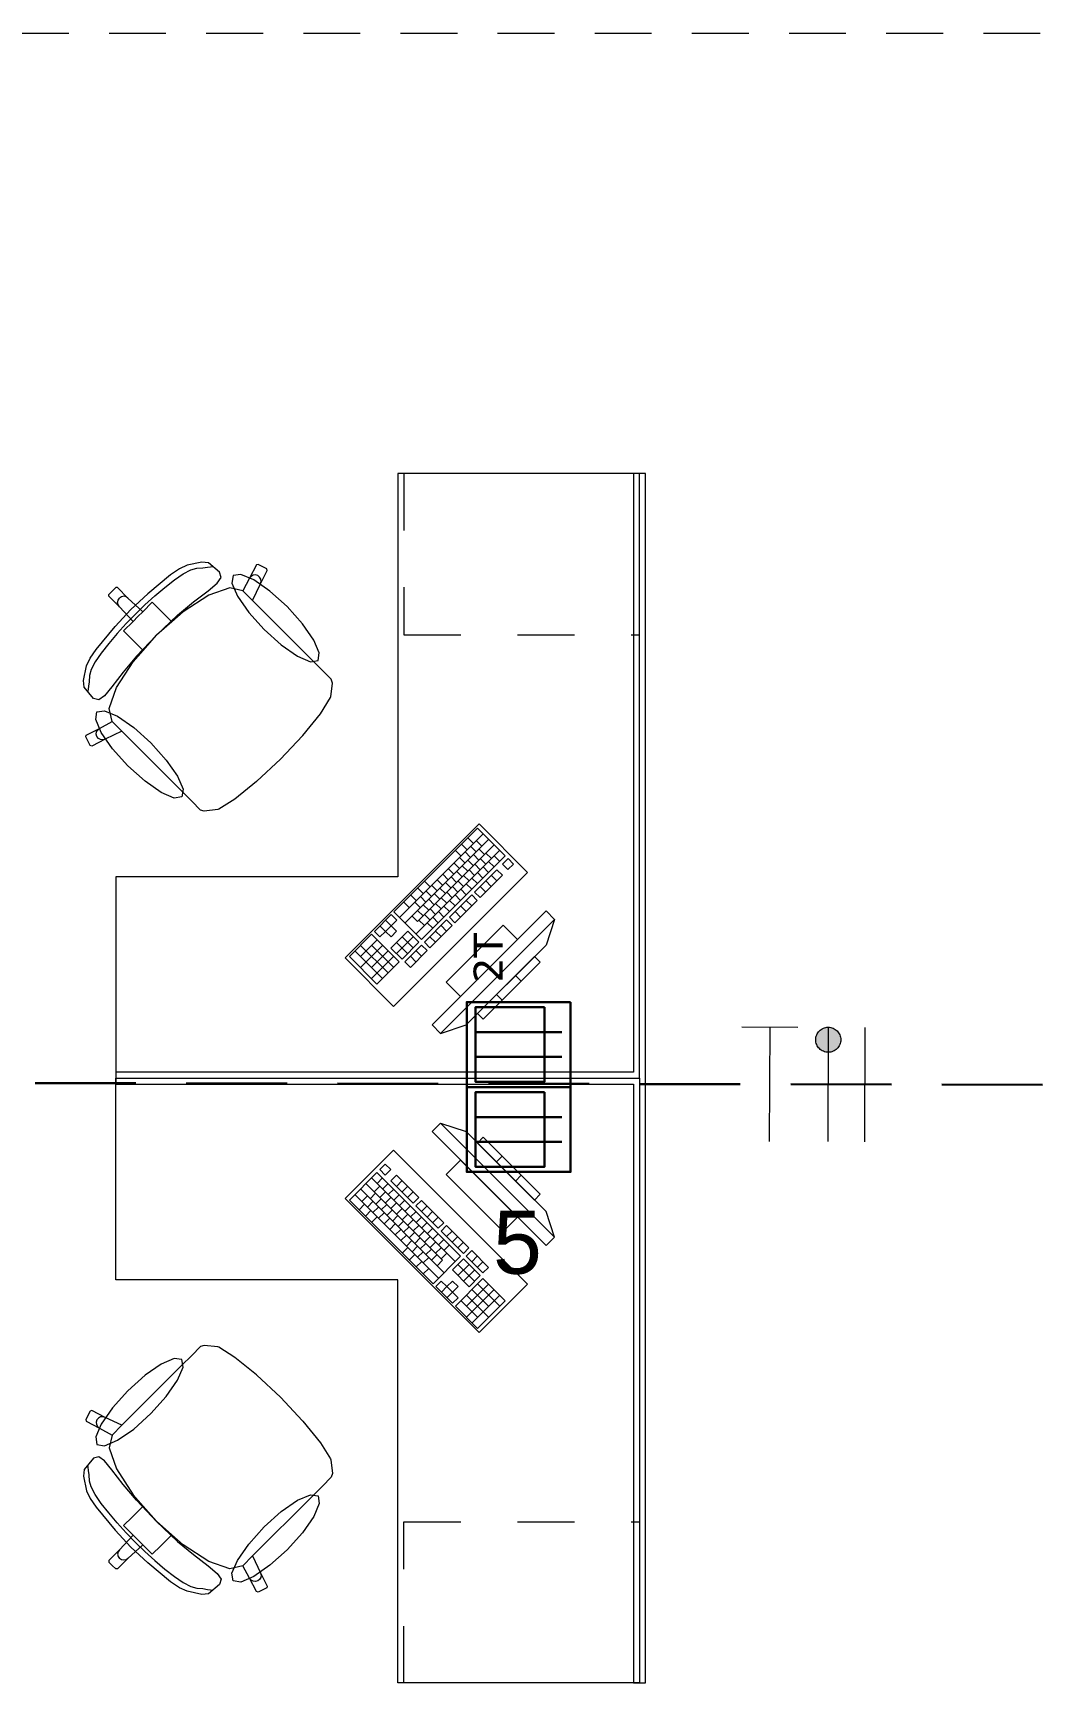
# Model space of a CAD drawing. Header units: inches. Extents: x -19 to 5698, y -728 to 92.
# Drawn here: x 289.534 to 292.072, y 12.807 to 16.9 of the extents above; entities that cross this region are included whole.
import ezdxf

# ---------------------------------------------------------------- set-up
doc = ezdxf.new("R2010")
doc.units = ezdxf.units.IN
doc.header["$MEASUREMENT"] = 0
for name, pattern in [('HIDDEN', [0.375, 0.25, -0.125]), ('Hidden Line', [0.195611, 0.141111, -0.0545]), ('Rayas', [0.282222, 0.141111, -0.141111]), ('RAYITAS', [0.375, 0.25, -0.125])]:
    doc.linetypes.add(name, pattern=pattern)
doc.layers.get('0').update_dxf_attribs({"color": 61})
for name, color, linetype, lineweight in [('00 conduct tomacorr', 120, 'HIDDEN', 30), ('00 IE LUZ EMERGENCIA', 253, 'Continuous', 0), ('T-TECHO-E', 150, 'Continuous', 20), ('TOMACORRIENTE', 22, 'RAYITAS', 9)]:
    doc.layers.add(name, color=color, linetype=linetype, lineweight=lineweight)
doc.layers.add('08 _ STR _ EXT _ 09 Vigas', color=251, linetype='Continuous')
doc.layers.add('Interior - Mobiliario', color=7, linetype='Continuous')
doc.styles.add('Annotative', font='arial.ttf')

# ---------------------------------------------------------------- blocks, each defined once
blk = doc.blocks.new('CAJA POP UP 6 MODULOS')
at = {"layer": '00 conduct tomacorr', "linetype": 'Continuous'}
for p, q in [((-0.095, -0.165), (-0.095, -0.0151)), ((-0.052, -0.165), (-0.052, -0.0151)), ((0.052, -0.165), (0.052, -0.0151)), ((0.095, -0.165), (0.095, -0.0151)), ((0, -0.165), (0, -0.18))]:
    blk.add_line(p, q, dxfattribs=at)
for points in [[(-0.147, 0), (0.147, 0), (0.147, -0.18), (-0.147, -0.18)], [(0, 0), (0.147, 0), (0.147, -0.18), (0, -0.18)]]:
    blk.add_lwpolyline(points, close=True, dxfattribs=at)
for points in [[(-0.138, -0.045), (-0.009, -0.045), (-0.009, -0.165), (-0.138, -0.165), (-0.138, -0.045)], [(0.009, -0.045), (0.138, -0.045), (0.138, -0.165), (0.009, -0.165), (0.009, -0.045)]]:
    blk.add_lwpolyline(points, dxfattribs=at)
at = {"color": 1, "insert": (-0.1807, -0.168), "char_height": 0.05, "attachment_point": 1, "rotation": 180}
blk.add_mtext_dynamic_manual_height_columns('{\\fVerdana|b0|i0|c0|p34;2T}', width=0.000481, gutter_width=0.1561, heights=[0], dxfattribs=at)
blk = doc.blocks.new('a')
at = {"layer": 'TOMACORRIENTE', "ltscale": 0.05}
h = blk.add_hatch(color=4, dxfattribs=at)
edge = h.paths.add_edge_path()
edge.add_arc((0, 0.0752), 0.0211, 0, 360)
at = {"layer": 'TOMACORRIENTE', "color": 4}
for p, q in [((-0.1455, 0.0963), (-0.0515, 0.0963)), ((-0.0985, 0.0963), (-0.0985, -0.0966)), ((0, 0.0963), (0, -0.0963)), ((0.0623, -0.0963), (0.0623, 0.0963))]:
    blk.add_line(p, q, dxfattribs=at)
blk.add_circle((0, 0.0752), 0.0211, dxfattribs=at)
blk = doc.blocks.new('CABLE 3FACE')
at = {"layer": 'T-TECHO-E', "rotation": 59.94170052614085}
blk.add_blockref('a', (0, 0), dxfattribs=at)

msp = doc.modelspace()

# ---------------------------------------------------------------- linework, layer by layer
at = {"layer": '00 conduct tomacorr'}
msp.add_line((295.7889, 14.2856, -0.0007), (287.4015, 14.2985, -0.0007), dxfattribs=at)
at = {"layer": '08 _ STR _ EXT _ 09 Vigas', "color": 251, "linetype": 'Hidden Line', "lineweight": 13, "true_color": 0x636466}
msp.add_line((287.07, 16.9), (293.57, 16.9), dxfattribs=at)
at = {"layer": 'Interior - Mobiliario', "color": 175, "linetype": 'Rayas', "lineweight": 13}
for p, q in [((290.454, 15.8073), (290.454, 15.4073)), ((290.454, 15.4073), (291.039, 15.4073)), ((290.454, 12.8073), (290.454, 13.2073)), ((290.454, 13.2073), (291.039, 13.2073))]:
    msp.add_line(p, q, dxfattribs=at)
at = {"layer": 'Interior - Mobiliario', "color": 175, "linetype": 'Continuous', "lineweight": 13}
for p, q in [((291.054, 15.8073), (291.024, 15.8073)), ((291.024, 15.8073), (291.024, 14.3223)), ((291.054, 14.3223), (291.054, 15.8073)), ((289.8751, 15.556), (289.8184, 15.5092)), ((289.8968, 15.5709), (289.8751, 15.556)), ((289.8846, 15.5435), (289.9064, 15.5583)), ((289.916, 15.5799), (289.8968, 15.5709)), ((289.9064, 15.5583), (289.9253, 15.5683)), ((289.9522, 15.5877), (289.916, 15.5799)), ((289.9253, 15.5683), (289.94, 15.5722)), ((289.94, 15.5722), (289.9554, 15.5733)), ((289.969, 15.5858), (289.9522, 15.5877)), ((289.9554, 15.5733), (289.9662, 15.5754)), ((289.9662, 15.5754), (289.9742, 15.5762)), ((289.9968, 15.5626), (289.969, 15.5858)), ((289.9742, 15.5762), (289.9787, 15.577)), ((290.0002, 15.5497), (289.9968, 15.5626)), ((290.0882, 15.5806), (290.0712, 15.5475)), ((290.08, 15.555), (290.0748, 15.5521)), ((290.0858, 15.5557), (290.08, 15.555)), ((290.0914, 15.5542), (290.0858, 15.5557)), ((290.0922, 15.582), (290.0882, 15.5806)), ((290.096, 15.5506), (290.0914, 15.5542)), ((290.1136, 15.5711), (290.0922, 15.582)), ((290.0979, 15.534), (290.1149, 15.5671)), ((290.1149, 15.5671), (290.1136, 15.5711)), ((289.7219, 15.5074), (289.7304, 15.5159)), ((289.739, 15.5244), (289.7304, 15.5159)), ((289.7432, 15.5244), (289.739, 15.5244)), ((289.7693, 15.4984), (289.7432, 15.5244)), ((289.836, 15.5037), (289.8608, 15.5249)), ((289.8608, 15.5249), (289.8846, 15.5435)), ((289.9318, 15.4888), (289.9679, 15.5167)), ((289.9679, 15.5167), (289.9902, 15.5354)), ((290.0219, 15.524), (289.97, 15.5056)), ((289.9902, 15.5354), (290.0002, 15.5497)), ((290.0539, 15.5165), (290.0219, 15.524)), ((290.0712, 15.5475), (290.0539, 15.5165)), ((290.0541, 15.5165), (290.0539, 15.5165)), ((290.0541, 15.5165), (290.0783, 15.4922)), ((290.0748, 15.5521), (290.0712, 15.5475)), ((290.0783, 15.4922), (290.0979, 15.534)), ((290.0989, 15.5455), (290.096, 15.5506)), ((290.0979, 15.534), (290.0995, 15.5396)), ((290.0995, 15.5396), (290.0989, 15.5455)), ((289.7219, 15.5031), (289.7219, 15.5074)), ((289.7479, 15.477), (289.7219, 15.5031)), ((289.7436, 15.4876), (289.7448, 15.4934)), ((289.7447, 15.4819), (289.7436, 15.4876)), ((289.7479, 15.477), (289.7447, 15.4819)), ((289.7448, 15.4934), (289.748, 15.4983)), ((289.7819, 15.4405), (289.7479, 15.477)), ((289.7529, 15.5015), (289.748, 15.4983)), ((289.7587, 15.5027), (289.7529, 15.5015)), ((289.7644, 15.5016), (289.7587, 15.5027)), ((289.7693, 15.4984), (289.7644, 15.5016)), ((289.8058, 15.4644), (289.7693, 15.4984)), ((289.8184, 15.5092), (289.7762, 15.4701)), ((289.788, 15.4584), (289.8114, 15.4812)), ((289.8295, 15.488), (289.8058, 15.4644)), ((289.8114, 15.4812), (289.836, 15.5037)), ((289.8506, 15.4669), (289.8295, 15.488)), ((289.8924, 15.4561), (289.9318, 15.4888)), ((289.97, 15.5056), (289.9061, 15.4643)), ((290.2262, 15.3444), (290.0783, 15.4922)), ((289.7371, 15.4279), (289.7762, 15.4701)), ((289.7651, 15.4349), (289.7426, 15.4103)), ((289.7583, 15.4169), (289.7819, 15.4405)), ((289.788, 15.4584), (289.7651, 15.4349)), ((289.7819, 15.4405), (289.7939, 15.4524)), ((289.8058, 15.4644), (289.7939, 15.4524)), ((289.8397, 15.4066), (289.8924, 15.4561)), ((289.878, 15.4395), (289.8401, 15.4062)), ((289.878, 15.4395), (289.8506, 15.4669)), ((289.9061, 15.4643), (289.878, 15.4395)), ((289.6903, 15.3712), (289.7371, 15.4279)), ((289.7426, 15.4103), (289.7214, 15.3855)), ((289.7795, 15.3957), (289.7583, 15.4169)), ((289.8068, 15.3683), (289.7795, 15.3957)), ((289.8397, 15.4066), (289.7902, 15.3539)), ((289.8068, 15.3683), (289.8401, 15.4062)), ((289.6664, 15.3303), (289.6754, 15.3495)), ((289.6754, 15.3495), (289.6903, 15.3712)), ((289.7028, 15.3617), (289.688, 15.3399)), ((289.7214, 15.3855), (289.7028, 15.3617)), ((289.7902, 15.3539), (289.7575, 15.3146)), ((289.782, 15.3402), (289.8068, 15.3683)), ((289.6586, 15.2941), (289.6664, 15.3303)), ((289.678, 15.321), (289.6741, 15.3063)), ((289.688, 15.3399), (289.678, 15.321)), ((289.7575, 15.3146), (289.7296, 15.2784)), ((289.7407, 15.2764), (289.782, 15.3402)), ((290.2517, 15.3189), (290.2262, 15.3444)), ((290.2736, 15.2969), (290.2517, 15.3189)), ((289.6605, 15.2774), (289.6586, 15.2941)), ((289.6837, 15.2495), (289.6605, 15.2774)), ((289.6702, 15.2721), (289.6694, 15.2676)), ((289.6709, 15.2801), (289.6702, 15.2721)), ((289.673, 15.2909), (289.6709, 15.2801)), ((289.6741, 15.3063), (289.673, 15.2909)), ((289.7296, 15.2784), (289.7109, 15.2561)), ((289.7224, 15.2244), (289.7407, 15.2764)), ((290.2725, 15.2537), (290.2765, 15.2876)), ((290.2765, 15.2876), (290.2736, 15.2969)), ((289.6966, 15.2461), (289.6837, 15.2495)), ((289.7109, 15.2561), (289.6966, 15.2461)), ((290.2467, 15.2115), (290.2716, 15.2516)), ((290.2716, 15.2516), (290.2725, 15.2537)), ((289.6988, 15.1751), (289.7298, 15.1924)), ((289.7298, 15.1924), (289.7224, 15.2244)), ((289.7298, 15.1922), (289.7298, 15.1924)), ((289.7298, 15.1922), (289.7541, 15.168)), ((290.2031, 15.1579), (290.2467, 15.2115)), ((289.6644, 15.1541), (289.6657, 15.1581)), ((289.6752, 15.1327), (289.6644, 15.1541)), ((289.6657, 15.1581), (289.6988, 15.1751)), ((289.7123, 15.1484), (289.6792, 15.1314)), ((289.6906, 15.1605), (289.6913, 15.1663)), ((289.6921, 15.1549), (289.6906, 15.1605)), ((289.6913, 15.1663), (289.6942, 15.1715)), ((289.6957, 15.1503), (289.6921, 15.1549)), ((289.6942, 15.1715), (289.6988, 15.1751)), ((289.7008, 15.1475), (289.6957, 15.1503)), ((289.7067, 15.1468), (289.7008, 15.1475)), ((289.7123, 15.1484), (289.7067, 15.1468)), ((289.7541, 15.168), (289.7123, 15.1484)), ((289.9019, 15.0201), (289.7541, 15.168)), ((290.1476, 15.0987), (290.2025, 15.157)), ((290.2025, 15.157), (290.2031, 15.1579)), ((289.6792, 15.1314), (289.6752, 15.1327)), ((290.1476, 15.0987), (290.0893, 15.0439)), ((290.0884, 15.0432), (290.0348, 14.9996)), ((290.0893, 15.0439), (290.0884, 15.0432)), ((289.9274, 14.9946), (289.9019, 15.0201)), ((289.9494, 14.9727), (289.9274, 14.9946)), ((290.0348, 14.9996), (289.9947, 14.9747)), ((289.9587, 14.9698), (289.9494, 14.9727)), ((289.9926, 14.9738), (289.9587, 14.9698)), ((289.9947, 14.9747), (289.9926, 14.9738)), ((290.637, 14.9278), (290.4293, 14.72)), ((290.6508, 14.914), (290.443, 14.7063)), ((290.6645, 14.9003), (290.4568, 14.6926)), ((290.6128, 14.9035), (290.6265, 14.8898)), ((290.7056, 14.8592), (290.637, 14.9278)), ((290.6919, 14.8729), (290.4842, 14.6652)), ((290.6782, 14.8866), (290.4878, 14.6962)), ((290.4979, 14.6515), (290.7056, 14.8592)), ((290.5817, 14.8724), (290.5954, 14.8587)), ((290.5972, 14.8879), (290.6109, 14.8742)), ((290.6058, 14.869), (290.6195, 14.8553)), ((290.6196, 14.8829), (290.6333, 14.8692)), ((290.6264, 14.8622), (290.6401, 14.8485)), ((290.6334, 14.8967), (290.6472, 14.883)), ((290.6402, 14.8761), (290.654, 14.8624)), ((290.6574, 14.8658), (290.6711, 14.8521)), ((290.6781, 14.8591), (290.6918, 14.8453)), ((290.5642, 14.8275), (290.5779, 14.8138)), ((290.5781, 14.8413), (290.5918, 14.8276)), ((290.5848, 14.8207), (290.5986, 14.807)), ((290.5919, 14.8552), (290.6056, 14.8415)), ((290.5987, 14.8346), (290.6124, 14.8208)), ((290.6125, 14.8484), (290.6263, 14.8347)), ((290.6159, 14.8243), (290.6296, 14.8106)), ((290.6848, 14.8246), (290.6294, 14.7692)), ((290.6297, 14.8382), (290.6434, 14.8244)), ((290.6365, 14.8175), (290.6502, 14.8038)), ((290.6436, 14.852), (290.6573, 14.8383)), ((290.6504, 14.8314), (290.6641, 14.8176)), ((290.6642, 14.8452), (290.6779, 14.8315)), ((290.6985, 14.8109), (290.6848, 14.8246)), ((290.7125, 14.8523), (290.6986, 14.8385)), ((290.6986, 14.8385), (290.7123, 14.8248)), ((290.7123, 14.8248), (290.7262, 14.8386)), ((290.7262, 14.8386), (290.7125, 14.8523)), ((290.4882, 14.7789), (290.5019, 14.7652)), ((290.5055, 14.7962), (290.5192, 14.7825)), ((290.5227, 14.786), (290.5364, 14.7722)), ((290.5365, 14.7998), (290.5502, 14.7861)), ((290.5433, 14.7792), (290.557, 14.7655)), ((290.5504, 14.8136), (290.5641, 14.7999)), ((290.5572, 14.793), (290.5709, 14.7793)), ((290.571, 14.8069), (290.5847, 14.7931)), ((290.5743, 14.7828), (290.588, 14.769)), ((290.5882, 14.7966), (290.6019, 14.7829)), ((290.595, 14.776), (290.6087, 14.7623)), ((290.602, 14.8105), (290.6157, 14.7967)), ((290.6088, 14.7898), (290.6225, 14.7761)), ((290.6227, 14.8037), (290.6364, 14.79)), ((290.6431, 14.7555), (290.6985, 14.8109)), ((290.6432, 14.7831), (290.6569, 14.7694)), ((290.6571, 14.7969), (290.6708, 14.7832)), ((290.6709, 14.8108), (290.6846, 14.7971)), ((290.4536, 14.7443), (290.4673, 14.7306)), ((290.4709, 14.7616), (290.4846, 14.7479)), ((290.4811, 14.7444), (290.4948, 14.7307)), ((290.495, 14.7583), (290.5087, 14.7445)), ((290.5018, 14.7376), (290.5155, 14.7239)), ((290.5088, 14.7721), (290.5225, 14.7584)), ((290.5156, 14.7515), (290.5293, 14.7378)), ((290.5295, 14.7653), (290.5432, 14.7516)), ((290.5328, 14.7412), (290.5465, 14.7275)), ((290.5466, 14.7551), (290.5603, 14.7414)), ((290.5534, 14.7344), (290.5671, 14.7207)), ((290.5605, 14.7689), (290.5742, 14.7552)), ((290.6225, 14.7623), (290.5671, 14.7069)), ((290.5673, 14.7483), (290.581, 14.7346)), ((290.5808, 14.6932), (290.6362, 14.7486)), ((290.5811, 14.7621), (290.5948, 14.7484)), ((290.5948, 14.7346), (290.6085, 14.7209)), ((290.6086, 14.7485), (290.6223, 14.7348)), ((290.6362, 14.7486), (290.6225, 14.7623)), ((290.6294, 14.7692), (290.6431, 14.7555)), ((290.4224, 14.7131), (290.3809, 14.6716)), ((290.4086, 14.6993), (290.4223, 14.6856)), ((290.4223, 14.6856), (290.4361, 14.6994)), ((290.4361, 14.6994), (290.4224, 14.7131)), ((290.4293, 14.72), (290.4979, 14.6515)), ((290.4741, 14.7099), (290.4878, 14.6962)), ((290.4879, 14.7238), (290.5016, 14.7101)), ((290.4912, 14.6997), (290.505, 14.686)), ((290.5601, 14.7), (290.5048, 14.6446)), ((290.5051, 14.7135), (290.5188, 14.6998)), ((290.5119, 14.6929), (290.5256, 14.6792)), ((290.5189, 14.7274), (290.5327, 14.7137)), ((290.8067, 14.7224), (290.5239, 14.4396)), ((290.5257, 14.7067), (290.5394, 14.693)), ((290.5396, 14.7206), (290.5533, 14.7069)), ((290.5451, 14.4184), (290.8279, 14.7012)), ((290.5739, 14.6863), (290.5601, 14.7)), ((290.5671, 14.7069), (290.5808, 14.6932)), ((290.5809, 14.7208), (290.5946, 14.7071)), ((290.8279, 14.7012), (290.8067, 14.7224)), ((290.8279, 14.7012), (290.8067, 14.6376)), ((290.3739, 14.6647), (290.3186, 14.6093)), ((290.4425, 14.5961), (290.3739, 14.6647)), ((290.3809, 14.6716), (290.3946, 14.6579)), ((290.3946, 14.6579), (290.4084, 14.6717)), ((290.3947, 14.6854), (290.4084, 14.6717)), ((290.4223, 14.6856), (290.4084, 14.6717)), ((290.4084, 14.6717), (290.4221, 14.658)), ((290.4635, 14.672), (290.422, 14.6304)), ((290.4221, 14.658), (290.436, 14.6718)), ((290.436, 14.6718), (290.4223, 14.6856)), ((290.4773, 14.6583), (290.4357, 14.6167)), ((290.4497, 14.6581), (290.4771, 14.6307)), ((290.491, 14.6446), (290.4635, 14.672)), ((290.5185, 14.6309), (290.5739, 14.6863)), ((290.5186, 14.6585), (290.5323, 14.6448)), ((290.5325, 14.6723), (290.5462, 14.6586)), ((290.5463, 14.6862), (290.56, 14.6724)), ((290.7006, 14.6871), (290.5592, 14.5457)), ((290.736, 14.6517), (290.7006, 14.6871)), ((290.3324, 14.6231), (290.401, 14.5545)), ((290.4014, 14.6372), (290.346, 14.5818)), ((290.3877, 14.6509), (290.3461, 14.6094)), ((290.3462, 14.637), (290.4148, 14.5684)), ((290.4151, 14.6235), (290.3735, 14.582)), ((290.3738, 14.6371), (290.4287, 14.5822)), ((290.422, 14.6304), (290.4494, 14.603)), ((290.4359, 14.6443), (290.4633, 14.6169)), ((290.4494, 14.603), (290.491, 14.6446)), ((290.4978, 14.6377), (290.4563, 14.5962)), ((290.47, 14.5824), (290.5115, 14.624)), ((290.484, 14.6238), (290.4977, 14.6101)), ((290.5115, 14.624), (290.4978, 14.6377)), ((290.5048, 14.6446), (290.5185, 14.6309)), ((290.5946, 14.5103), (290.736, 14.6517)), ((290.8067, 14.6376), (290.6087, 14.4396)), ((290.3186, 14.6093), (290.3871, 14.5407)), ((290.4288, 14.6098), (290.3734, 14.5544)), ((290.3871, 14.5407), (290.4425, 14.5961)), ((290.4563, 14.5962), (290.47, 14.5824)), ((290.4701, 14.61), (290.4839, 14.5963)), ((290.7784, 14.6093), (290.637, 14.4679)), ((290.6511, 14.4537), (290.7926, 14.5952)), ((290.7926, 14.5952), (290.7784, 14.6093)), ((290.5592, 14.5457), (290.5946, 14.5103)), ((290.7313, 14.5622), (290.7454, 14.548)), ((290.6841, 14.515), (290.6983, 14.5009)), ((290.637, 14.4679), (290.6511, 14.4537)), ((290.5239, 14.4396), (290.5451, 14.4184)), ((290.5451, 14.4184), (290.6087, 14.4396)), ((289.739, 14.3223), (289.739, 14.2923)), ((291.024, 14.3223), (289.739, 14.3223)), ((289.739, 14.2923), (291.024, 14.2923)), ((291.024, 14.2923), (291.024, 12.8073)), ((291.054, 14.2923), (291.054, 14.3223)), ((291.054, 12.8073), (291.054, 14.2923)), ((290.5451, 14.1962), (290.5239, 14.175)), ((290.5239, 14.175), (290.8067, 13.8921)), ((290.8279, 13.9134), (290.5451, 14.1962)), ((290.5451, 14.1962), (290.6087, 14.175)), ((290.6087, 14.175), (290.8067, 13.977)), ((290.6511, 14.1608), (290.637, 14.1467)), ((290.7926, 14.0194), (290.6511, 14.1608)), ((290.637, 14.1467), (290.7784, 14.0053)), ((290.4077, 14.0945), (290.394, 14.0807)), ((290.394, 14.0807), (290.4078, 14.0669)), ((290.4215, 14.0806), (290.4077, 14.0945)), ((290.4078, 14.0669), (290.4215, 14.0806)), ((290.5946, 14.1043), (290.5592, 14.0689)), ((290.736, 13.9629), (290.5946, 14.1043)), ((290.6841, 14.0996), (290.6983, 14.1137)), ((290.3871, 14.0739), (290.3186, 14.0053)), ((290.3597, 14.0465), (290.5501, 13.8561)), ((290.3734, 14.0602), (290.5811, 13.8525)), ((290.3805, 14.0257), (290.3942, 14.0394)), ((290.5948, 13.8662), (290.3871, 14.0739)), ((290.3873, 14.0463), (290.401, 14.06)), ((290.4011, 14.0325), (290.4148, 14.0462)), ((290.4354, 14.0668), (290.4217, 14.0531)), ((290.4217, 14.0531), (290.4771, 13.9977)), ((290.4908, 14.0114), (290.4354, 14.0668)), ((290.4355, 14.0392), (290.4492, 14.0529)), ((290.4494, 14.0254), (290.4631, 14.0391)), ((290.5592, 14.0689), (290.7006, 13.9275)), ((290.7313, 14.0524), (290.7454, 14.0666)), ((290.3186, 14.0053), (290.5263, 13.7976)), ((290.3323, 14.019), (290.54, 13.8113)), ((290.346, 14.0328), (290.5537, 13.825)), ((290.3496, 14.0017), (290.3633, 14.0154)), ((290.3634, 13.9879), (290.3771, 14.0016)), ((290.3702, 14.0085), (290.3839, 14.0222)), ((290.3841, 13.9947), (290.3978, 14.0084)), ((290.3943, 14.0118), (290.408, 14.0256)), ((290.4082, 13.998), (290.4219, 14.0117)), ((290.4149, 14.0186), (290.4287, 14.0324)), ((290.422, 13.9842), (290.4357, 13.9979)), ((290.4288, 14.0048), (290.4425, 14.0185)), ((290.4426, 13.9909), (290.4564, 14.0047)), ((290.4632, 14.0115), (290.4769, 14.0252)), ((290.4771, 13.9977), (290.4908, 14.0114)), ((290.4977, 14.0045), (290.484, 13.9907)), ((290.5531, 13.9491), (290.4977, 14.0045)), ((290.7784, 14.0053), (290.7926, 14.0194)), ((290.3428, 13.9811), (290.3565, 13.9948)), ((290.3584, 13.9655), (290.3721, 13.9792)), ((290.3739, 13.9499), (290.3877, 13.9636)), ((290.3773, 13.974), (290.391, 13.9877)), ((290.3911, 13.9602), (290.4048, 13.9739)), ((290.3979, 13.9808), (290.4116, 13.9945)), ((290.405, 13.9463), (290.4187, 13.9601)), ((290.4118, 13.967), (290.4255, 13.9807)), ((290.4256, 13.9531), (290.4393, 13.9668)), ((290.4359, 13.9703), (290.4496, 13.984)), ((290.4497, 13.9565), (290.4634, 13.9702)), ((290.4565, 13.9771), (290.4702, 13.9908)), ((290.4635, 13.9426), (290.4773, 13.9563)), ((290.4703, 13.9632), (290.4841, 13.977)), ((290.484, 13.9907), (290.5394, 13.9354)), ((290.4842, 13.9494), (290.4979, 13.9631)), ((290.4978, 13.9769), (290.5115, 13.9906)), ((290.5117, 13.963), (290.5254, 13.9768)), ((290.5255, 13.9492), (290.5392, 13.9629)), ((290.7006, 13.9275), (290.736, 13.9629)), ((290.8279, 13.9134), (290.8067, 13.977)), ((290.4188, 13.9325), (290.4325, 13.9462)), ((290.4327, 13.9186), (290.4464, 13.9324)), ((290.4394, 13.9393), (290.4532, 13.953)), ((290.4465, 13.9048), (290.4602, 13.9185)), ((290.4533, 13.9254), (290.467, 13.9391)), ((290.4671, 13.9116), (290.4809, 13.9253)), ((290.4774, 13.9288), (290.4911, 13.9425)), ((290.4912, 13.9149), (290.505, 13.9286)), ((290.498, 13.9356), (290.5117, 13.9493)), ((290.5119, 13.9217), (290.5256, 13.9354)), ((290.5257, 13.9079), (290.5394, 13.9216)), ((290.5394, 13.9354), (290.5531, 13.9491)), ((290.56, 13.9421), (290.5463, 13.9284)), ((290.5463, 13.9284), (290.6017, 13.873)), ((290.6154, 13.8868), (290.56, 13.9421)), ((290.5601, 13.9146), (290.5739, 13.9283)), ((290.4501, 13.8738), (290.4638, 13.8875)), ((290.4604, 13.8909), (290.4741, 13.9047)), ((290.4742, 13.8771), (290.4879, 13.8908)), ((290.481, 13.8977), (290.4947, 13.9115)), ((290.488, 13.8633), (290.5018, 13.877)), ((290.4948, 13.8839), (290.5086, 13.8976)), ((290.5051, 13.9011), (290.5188, 13.9148)), ((290.5087, 13.87), (290.5224, 13.8838)), ((290.5189, 13.8872), (290.5327, 13.9009)), ((290.5328, 13.8734), (290.5465, 13.8871)), ((290.5396, 13.894), (290.5533, 13.9077)), ((290.5534, 13.8802), (290.5671, 13.8939)), ((290.574, 13.9007), (290.5877, 13.9144)), ((290.5878, 13.8869), (290.6016, 13.9006)), ((290.6017, 13.873), (290.6154, 13.8868)), ((290.6223, 13.8798), (290.6086, 13.8661)), ((290.6639, 13.8383), (290.6223, 13.8798)), ((290.8067, 13.8921), (290.8279, 13.9134)), ((290.4674, 13.8565), (290.4811, 13.8702)), ((290.4847, 13.8392), (290.4984, 13.8529)), ((290.5019, 13.8494), (290.5156, 13.8631)), ((290.502, 13.8218), (290.5157, 13.8356)), ((290.5225, 13.8562), (290.5362, 13.8699)), ((290.5263, 13.7976), (290.5948, 13.8662)), ((290.5364, 13.8423), (290.5501, 13.8561)), ((290.5466, 13.8595), (290.5603, 13.8732)), ((290.6018, 13.8593), (290.5743, 13.8318)), ((290.588, 13.8455), (290.6296, 13.804)), ((290.5882, 13.818), (290.6156, 13.8454)), ((290.6433, 13.8177), (290.6018, 13.8593)), ((290.6086, 13.8661), (290.6502, 13.8246)), ((290.6225, 13.8523), (290.6362, 13.866)), ((290.6363, 13.8384), (290.65, 13.8521)), ((290.6502, 13.8246), (290.6639, 13.8383)), ((290.5469, 13.8044), (290.5332, 13.7907)), ((290.5607, 13.7906), (290.5469, 13.8044)), ((290.5745, 13.8043), (290.5607, 13.7906)), ((290.5743, 13.8318), (290.6159, 13.7903)), ((290.5883, 13.7904), (290.5745, 13.8043)), ((290.6502, 13.8108), (290.5817, 13.7422)), ((290.602, 13.8041), (290.6295, 13.8316)), ((290.6092, 13.7421), (290.6641, 13.7969)), ((290.6159, 13.7903), (290.6433, 13.8177)), ((290.6365, 13.7971), (290.6919, 13.7417)), ((290.7056, 13.7554), (290.6502, 13.8108)), ((290.5332, 13.7907), (290.5747, 13.7491)), ((290.547, 13.7768), (290.5607, 13.7906)), ((290.5607, 13.7906), (290.5746, 13.7767)), ((290.5609, 13.763), (290.5746, 13.7767)), ((290.5746, 13.7767), (290.5883, 13.7904)), ((290.5884, 13.7629), (290.5746, 13.7767)), ((290.5747, 13.7491), (290.5884, 13.7629)), ((290.5954, 13.7559), (290.6369, 13.7144)), ((290.6091, 13.7696), (290.6645, 13.7143)), ((290.6093, 13.7145), (290.6779, 13.7831)), ((290.6228, 13.7834), (290.6643, 13.7418)), ((290.6232, 13.7007), (290.6918, 13.7692)), ((290.637, 13.6868), (290.7056, 13.7554)), ((290.5817, 13.7422), (290.637, 13.6868)), ((289.9494, 13.6419), (289.9274, 13.62)), ((289.9587, 13.6448), (289.9494, 13.6419)), ((289.9926, 13.6408), (289.9587, 13.6448)), ((289.9947, 13.6399), (289.9926, 13.6408)), ((290.0348, 13.615), (289.9947, 13.6399)), ((289.9019, 13.5945), (289.7541, 13.4466)), ((289.9274, 13.62), (289.9019, 13.5945)), ((290.0884, 13.5714), (290.0348, 13.615)), ((290.0893, 13.5707), (290.0884, 13.5714)), ((290.1476, 13.5159), (290.0893, 13.5707)), ((290.1476, 13.5159), (290.2025, 13.4575)), ((289.6752, 13.4819), (289.6644, 13.4605)), ((289.6792, 13.4832), (289.6752, 13.4819)), ((289.7123, 13.4662), (289.6792, 13.4832)), ((289.7008, 13.4671), (289.6957, 13.4643)), ((289.7067, 13.4678), (289.7008, 13.4671)), ((289.7123, 13.4662), (289.7067, 13.4678)), ((289.7541, 13.4466), (289.7123, 13.4662)), ((289.6644, 13.4605), (289.6657, 13.4564)), ((289.6657, 13.4564), (289.6988, 13.4395)), ((289.6921, 13.4597), (289.6906, 13.4541)), ((289.6906, 13.4541), (289.6913, 13.4482)), ((289.6913, 13.4482), (289.6942, 13.4431)), ((289.6957, 13.4643), (289.6921, 13.4597)), ((289.6942, 13.4431), (289.6988, 13.4395)), ((289.6988, 13.4395), (289.7298, 13.4221)), ((289.7298, 13.4224), (289.7541, 13.4466)), ((290.2025, 13.4575), (290.2031, 13.4567)), ((290.2031, 13.4567), (290.2467, 13.4031)), ((289.7298, 13.4221), (289.7224, 13.3902)), ((289.7224, 13.3902), (289.7407, 13.3382)), ((289.7298, 13.4224), (289.7298, 13.4221)), ((290.2467, 13.4031), (290.2716, 13.363)), ((289.6837, 13.3651), (289.6605, 13.3372)), ((289.6702, 13.3425), (289.6694, 13.347)), ((289.6709, 13.3345), (289.6702, 13.3425)), ((289.6966, 13.3685), (289.6837, 13.3651)), ((289.7109, 13.3585), (289.6966, 13.3685)), ((289.7296, 13.3362), (289.7109, 13.3585)), ((290.2716, 13.363), (290.2725, 13.3609)), ((290.2725, 13.3609), (290.2765, 13.327)), ((289.6605, 13.3372), (289.6586, 13.3205)), ((289.6586, 13.3205), (289.6664, 13.2843)), ((289.673, 13.3237), (289.6709, 13.3345)), ((289.6741, 13.3083), (289.673, 13.3237)), ((289.678, 13.2935), (289.6741, 13.3083)), ((289.7575, 13.3), (289.7296, 13.3362)), ((289.7407, 13.3382), (289.782, 13.2744)), ((290.2736, 13.3177), (290.2517, 13.2957)), ((290.2765, 13.327), (290.2736, 13.3177)), ((289.6664, 13.2843), (289.6754, 13.2651)), ((289.6754, 13.2651), (289.6903, 13.2434)), ((289.688, 13.2747), (289.678, 13.2935)), ((289.7028, 13.2529), (289.688, 13.2747)), ((289.7902, 13.2607), (289.7575, 13.3)), ((289.782, 13.2744), (289.8068, 13.2463)), ((289.8397, 13.208), (289.7902, 13.2607)), ((290.2262, 13.2702), (290.0783, 13.1224)), ((290.2517, 13.2957), (290.2262, 13.2702)), ((289.6903, 13.2434), (289.7371, 13.1867)), ((289.7214, 13.2291), (289.7028, 13.2529)), ((289.7426, 13.2043), (289.7214, 13.2291)), ((289.8068, 13.2463), (289.7795, 13.2189)), ((289.8068, 13.2463), (289.8401, 13.2084)), ((289.7371, 13.1867), (289.7762, 13.1445)), ((289.7651, 13.1797), (289.7426, 13.2043)), ((289.7795, 13.2189), (289.7583, 13.1977)), ((289.7583, 13.1977), (289.7819, 13.1741)), ((289.788, 13.1562), (289.7651, 13.1797)), ((289.8397, 13.208), (289.8924, 13.1585)), ((289.878, 13.1751), (289.8401, 13.2084)), ((289.7819, 13.1741), (289.7479, 13.1376)), ((289.8058, 13.1502), (289.7693, 13.1162)), ((289.8184, 13.1054), (289.7762, 13.1445)), ((289.7819, 13.1741), (289.7939, 13.1622)), ((289.788, 13.1562), (289.8114, 13.1334)), ((289.8058, 13.1502), (289.7939, 13.1622)), ((289.8295, 13.1266), (289.8058, 13.1502)), ((289.8506, 13.1477), (289.8295, 13.1266)), ((289.878, 13.1751), (289.8506, 13.1477)), ((289.9061, 13.1503), (289.878, 13.1751)), ((289.8924, 13.1585), (289.9318, 13.1258)), ((289.97, 13.109), (289.9061, 13.1503)), ((289.7479, 13.1376), (289.7219, 13.1115)), ((289.7219, 13.1115), (289.7219, 13.1072)), ((289.7219, 13.1072), (289.7304, 13.0987)), ((289.739, 13.0902), (289.7304, 13.0987)), ((289.7693, 13.1162), (289.7432, 13.0901)), ((289.7447, 13.1327), (289.7436, 13.127)), ((289.7436, 13.127), (289.7448, 13.1212)), ((289.7479, 13.1376), (289.7447, 13.1327)), ((289.7448, 13.1212), (289.748, 13.1163)), ((289.7529, 13.113), (289.748, 13.1163)), ((289.7587, 13.1119), (289.7529, 13.113)), ((289.7644, 13.113), (289.7587, 13.1119)), ((289.7693, 13.1162), (289.7644, 13.113)), ((289.8114, 13.1334), (289.836, 13.1109)), ((289.8751, 13.0585), (289.8184, 13.1054)), ((289.836, 13.1109), (289.8608, 13.0897)), ((289.9318, 13.1258), (289.9679, 13.0978)), ((289.9679, 13.0978), (289.9902, 13.0792)), ((290.0219, 13.0906), (289.97, 13.109)), ((290.0539, 13.0981), (290.0219, 13.0906)), ((290.0541, 13.0981), (290.0539, 13.0981)), ((290.0712, 13.0671), (290.0539, 13.0981)), ((290.0541, 13.0981), (290.0783, 13.1224)), ((290.0783, 13.1224), (290.0979, 13.0806)), ((289.7432, 13.0901), (289.739, 13.0902)), ((289.8608, 13.0897), (289.8846, 13.0711)), ((289.8968, 13.0436), (289.8751, 13.0585)), ((289.8846, 13.0711), (289.9064, 13.0563)), ((289.9064, 13.0563), (289.9253, 13.0463)), ((289.9902, 13.0792), (290.0002, 13.0649)), ((290.0002, 13.0649), (289.9968, 13.052)), ((290.0748, 13.0625), (290.0712, 13.0671)), ((290.0882, 13.034), (290.0712, 13.0671)), ((290.08, 13.0596), (290.0748, 13.0625)), ((290.0858, 13.0588), (290.08, 13.0596)), ((290.0914, 13.0604), (290.0858, 13.0588)), ((290.096, 13.064), (290.0914, 13.0604)), ((290.0989, 13.0691), (290.096, 13.064)), ((290.0979, 13.0806), (290.0995, 13.0749)), ((290.0979, 13.0806), (290.1149, 13.0475)), ((290.0995, 13.0749), (290.0989, 13.0691)), ((289.916, 13.0347), (289.8968, 13.0436)), ((289.9522, 13.0269), (289.916, 13.0347)), ((289.9253, 13.0463), (289.94, 13.0424)), ((289.94, 13.0424), (289.9554, 13.0413)), ((289.969, 13.0288), (289.9522, 13.0269)), ((289.9554, 13.0413), (289.9662, 13.0392)), ((289.9662, 13.0392), (289.9742, 13.0384)), ((289.9968, 13.052), (289.969, 13.0288)), ((289.9742, 13.0384), (289.9787, 13.0376)), ((290.0922, 13.0326), (290.0882, 13.034)), ((290.1136, 13.0435), (290.0922, 13.0326)), ((290.1149, 13.0475), (290.1136, 13.0435)), ((291.024, 12.8073), (291.054, 12.8073))]:
    msp.add_line(p, q, dxfattribs=at)
at = {"layer": 'Interior - Mobiliario', "color": 175, "linetype": 'Continuous', "lineweight": 13, "flags": 128}
for points in [[(291.039, 14.3073), (291.039, 15.8073), (290.439, 15.8073), (290.439, 14.8073), (289.739, 14.8073), (289.739, 14.3073)], [(290.1641, 15.4771), (290.1216, 15.5153), (290.0813, 15.5433), (290.0492, 15.5569), (290.0303, 15.554), (290.0274, 15.5351), (290.041, 15.5031), (290.069, 15.4627), (290.1072, 15.4202), (290.1497, 15.3821), (290.19, 15.354), (290.2221, 15.3404), (290.241, 15.3433), (290.2439, 15.3622), (290.2303, 15.3943), (290.2023, 15.4347)], [(289.7692, 15.0822), (289.731, 15.1247), (289.703, 15.1651), (289.6894, 15.1971), (289.6923, 15.216), (289.7112, 15.2189), (289.7433, 15.2053), (289.7836, 15.1773), (289.8261, 15.1391), (289.8642, 15.0966), (289.8923, 15.0563), (289.9059, 15.0242), (289.903, 15.0053), (289.8841, 15.0024), (289.852, 15.016), (289.8117, 15.0441)], [(290.7607, 14.8179), (290.6405, 14.9381), (290.3082, 14.6058), (290.4284, 14.4856)], [(291.039, 14.3073), (291.039, 12.8073), (290.439, 12.8073), (290.439, 13.8073), (289.739, 13.8073), (289.739, 14.3073)], [(290.4284, 14.129), (290.3082, 14.0088), (290.6405, 13.6765), (290.7607, 13.7967)], [(289.7692, 13.5324), (289.731, 13.4899), (289.703, 13.4495), (289.6894, 13.4175), (289.6923, 13.3986), (289.7112, 13.3957), (289.7433, 13.4093), (289.7836, 13.4373), (289.8261, 13.4755), (289.8642, 13.5179), (289.8923, 13.5583), (289.9059, 13.5904), (289.903, 13.6093), (289.8841, 13.6122), (289.852, 13.5985), (289.8117, 13.5705)], [(290.1641, 13.1374), (290.1216, 13.0993), (290.0813, 13.0713), (290.0492, 13.0577), (290.0303, 13.0605), (290.0274, 13.0795), (290.041, 13.1115), (290.069, 13.1519), (290.1072, 13.1944), (290.1497, 13.2325), (290.19, 13.2605), (290.2221, 13.2741), (290.241, 13.2713), (290.2439, 13.2524), (290.2303, 13.2203), (290.2023, 13.1799)]]:
    msp.add_lwpolyline(points, close=True, dxfattribs=at)

# ---------------------------------------------------------------- block references
at = {"layer": '00 conduct tomacorr'}
for name, p, xscale, yscale, zscale, rotation in [('CAJA POP UP 6 MODULOS', (290.8678, 14.2856, -0.0007), 1.432830642179531, 1.432830642179531, 1.432830642179531, 269.9999999999999), ('CABLE 3FACE', (291.5066, 14.2921, -0.0007), 1.47256122672843, 1.47256122672843, 1.47256122672843, 299.7894777823319)]:
    msp.add_blockref(name, p, dxfattribs=dict(at, xscale=xscale, yscale=yscale, zscale=zscale, rotation=rotation))

# ---------------------------------------------------------------- texts
at = {"layer": '00 IE LUZ EMERGENCIA', "style": 'Annotative'}
msp.add_attdef('5', (290.6751, 13.8223, -0.0007), '', height=0.1562, dxfattribs=at)

doc.saveas('drawing.dxf')
